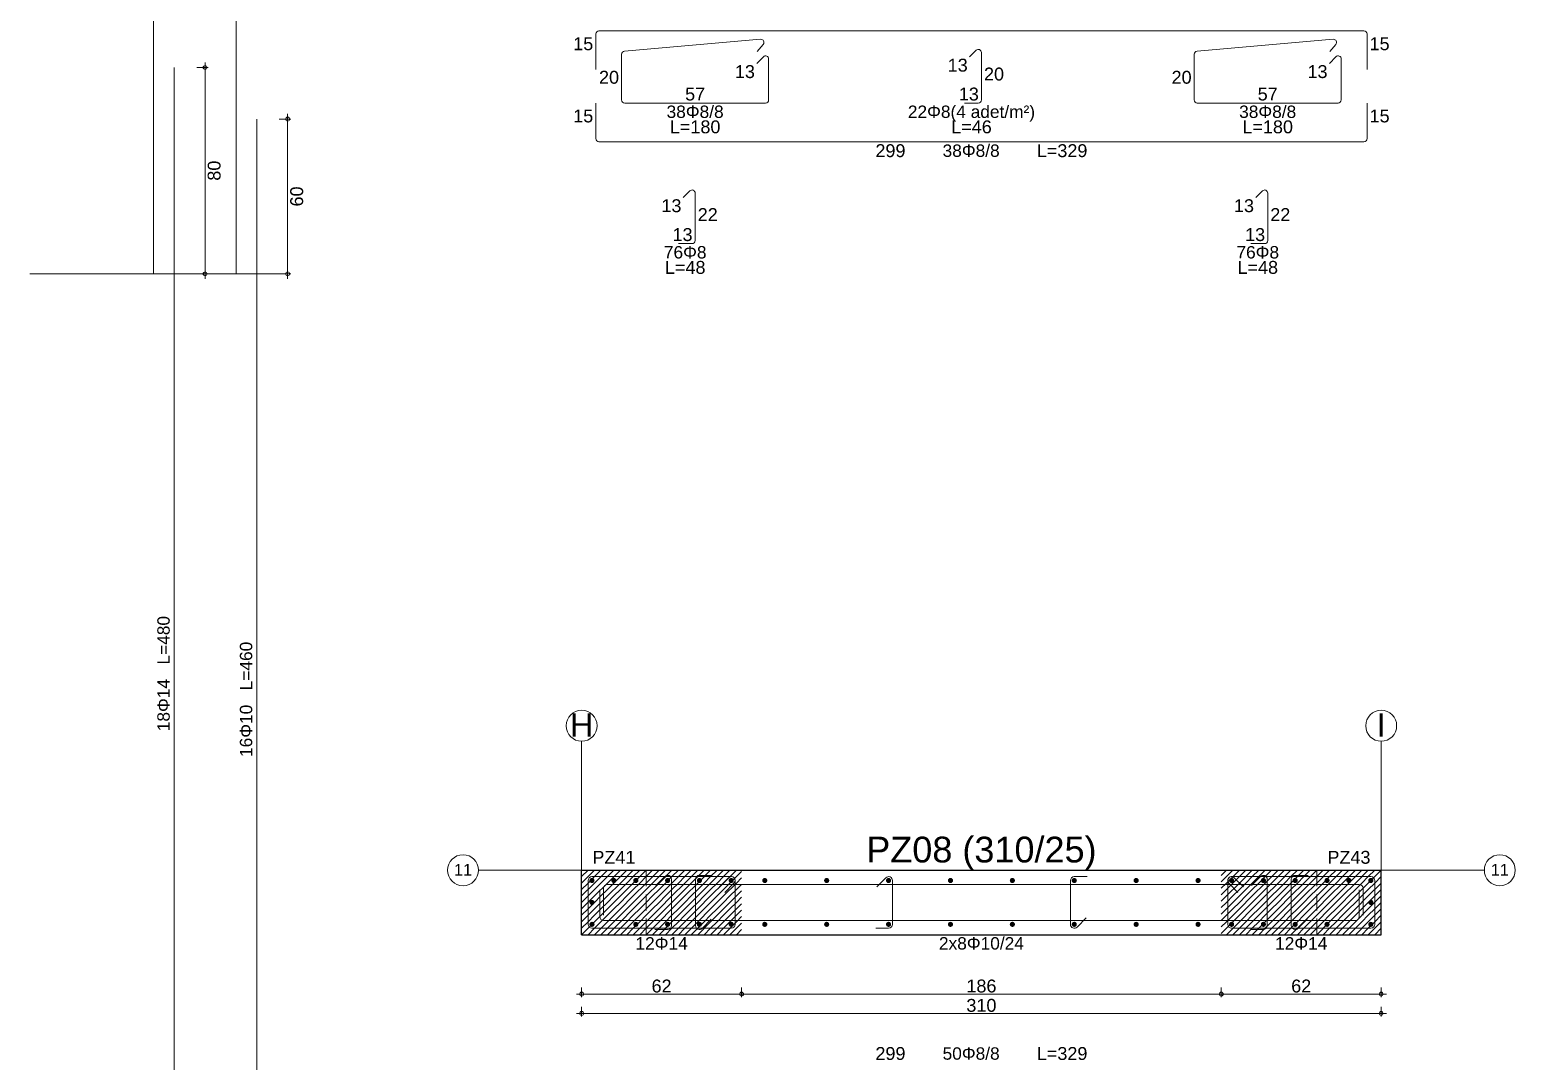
# Model space of a CAD drawing. Header units: millimetres. Extents: x 2232 to 85269, y -3593 to 5869.
# Drawn here: x 75231 to 76095, y -879 to -279 of the extents above; entities that cross this region are included whole.
import ezdxf

# ---------------------------------------------------------------- set-up
doc = ezdxf.new("R2010")
doc.units = ezdxf.units.MM
doc.linetypes.add('CENTER2', pattern=[112.5, 75, -12.5, 12.5, -12.5])
doc.linetypes.add('HIDDEN4', pattern=[9.375, 6.25, -3.125])
for name, color, linetype in [('Donatı Topl. Uzun. Yazısı', 7, 'Continuous'), ('Donatı Uz. Yazısı', 7, 'Continuous'), ('Donatı Yazısı', 7, 'Continuous'), ('Donatı Çizgisi', 7, 'Continuous'), ('Panel', 7, 'Continuous'), ('Standart', 7, 'Continuous'), ('Ölçülendirme', 7, 'Continuous')]:
    doc.layers.add(name, color=color, linetype=linetype)
doc.styles.add('arial_1_18', font='arial.ttf', dxfattribs={"height": 0.2})

# ---------------------------------------------------------------- blocks, each defined once
blk = doc.blocks.new('IDE824Entity7256')
at = {"layer": 'Donatı Çizgisi', "linetype": 'Continuous', "lineweight": 5}
h = blk.add_hatch(color=5, dxfattribs=at)
edge = h.paths.add_edge_path(flags=0)
edge.add_arc((7059.99, 710), 1, 0, 360)
h = blk.add_hatch(color=5, dxfattribs=at)
edge = h.paths.add_edge_path(flags=0)
edge.add_arc((7068.49, 710), 1, 0, 360)
h = blk.add_hatch(color=5, dxfattribs=at)
edge = h.paths.add_edge_path(flags=0)
edge.add_arc((7076.99, 710), 1, 0, 360)
h = blk.add_hatch(color=5, dxfattribs=at)
edge = h.paths.add_edge_path(flags=0)
edge.add_arc((7089.32, 710), 1, 0, 360)
h = blk.add_hatch(color=5, dxfattribs=at)
edge = h.paths.add_edge_path(flags=0)
edge.add_arc((7101.65, 710), 1, 0, 360)
h = blk.add_hatch(color=5, dxfattribs=at)
edge = h.paths.add_edge_path(flags=0)
edge.add_arc((7113.99, 710), 1, 0, 360)
h = blk.add_hatch(color=5, dxfattribs=at)
edge = h.paths.add_edge_path(flags=0)
edge.add_arc((7126.99, 710), 1, 0, 360)
h = blk.add_hatch(color=5, dxfattribs=at)
edge = h.paths.add_edge_path(flags=0)
edge.add_arc((7150.99, 710), 1, 0, 360)
h = blk.add_hatch(color=5, dxfattribs=at)
edge = h.paths.add_edge_path(flags=0)
edge.add_arc((7174.99, 710), 1, 0, 360)
h = blk.add_hatch(color=5, dxfattribs=at)
edge = h.paths.add_edge_path(flags=0)
edge.add_arc((7198.99, 710), 1, 0, 360)
h = blk.add_hatch(color=5, dxfattribs=at)
edge = h.paths.add_edge_path(flags=0)
edge.add_arc((7222.99, 710), 1, 0, 360)
h = blk.add_hatch(color=5, dxfattribs=at)
edge = h.paths.add_edge_path(flags=0)
edge.add_arc((7246.99, 710), 1, 0, 360)
h = blk.add_hatch(color=5, dxfattribs=at)
edge = h.paths.add_edge_path(flags=0)
edge.add_arc((7270.99, 710), 1, 0, 360)
h = blk.add_hatch(color=5, dxfattribs=at)
edge = h.paths.add_edge_path(flags=0)
edge.add_arc((7294.99, 710), 1, 0, 360)
h = blk.add_hatch(color=5, dxfattribs=at)
edge = h.paths.add_edge_path(flags=0)
edge.add_arc((7307.99, 710), 1, 0, 360)
h = blk.add_hatch(color=5, dxfattribs=at)
edge = h.paths.add_edge_path(flags=0)
edge.add_arc((7320.32, 710), 1, 0, 360)
h = blk.add_hatch(color=5, dxfattribs=at)
edge = h.paths.add_edge_path(flags=0)
edge.add_arc((7332.65, 710), 1, 0, 360)
h = blk.add_hatch(color=5, dxfattribs=at)
edge = h.paths.add_edge_path(flags=0)
edge.add_arc((7344.99, 710), 1, 0, 360)
h = blk.add_hatch(color=5, dxfattribs=at)
edge = h.paths.add_edge_path(flags=0)
edge.add_arc((7353.49, 710), 1, 0, 360)
h = blk.add_hatch(color=5, dxfattribs=at)
edge = h.paths.add_edge_path(flags=0)
edge.add_arc((7361.99, 710), 1, 0, 360)
h = blk.add_hatch(color=5, dxfattribs=at)
edge = h.paths.add_edge_path(flags=0)
edge.add_arc((7059.99, 701.5), 1, 0, 360)
h = blk.add_hatch(color=5, dxfattribs=at)
edge = h.paths.add_edge_path(flags=0)
edge.add_arc((7361.99, 701.5), 1, 0, 360)
h = blk.add_hatch(color=5, dxfattribs=at)
edge = h.paths.add_edge_path(flags=0)
edge.add_arc((7059.99, 693), 1, 0, 360)
h = blk.add_hatch(color=5, dxfattribs=at)
edge = h.paths.add_edge_path(flags=0)
edge.add_arc((7076.99, 693), 1, 0, 360)
h = blk.add_hatch(color=5, dxfattribs=at)
edge = h.paths.add_edge_path(flags=0)
edge.add_arc((7089.32, 693), 1, 0, 360)
h = blk.add_hatch(color=5, dxfattribs=at)
edge = h.paths.add_edge_path(flags=0)
edge.add_arc((7101.65, 693), 1, 0, 360)
h = blk.add_hatch(color=5, dxfattribs=at)
edge = h.paths.add_edge_path(flags=0)
edge.add_arc((7113.99, 693), 1, 0, 360)
h = blk.add_hatch(color=5, dxfattribs=at)
edge = h.paths.add_edge_path(flags=0)
edge.add_arc((7126.99, 693), 1, 0, 360)
h = blk.add_hatch(color=5, dxfattribs=at)
edge = h.paths.add_edge_path(flags=0)
edge.add_arc((7150.99, 693), 1, 0, 360)
h = blk.add_hatch(color=5, dxfattribs=at)
edge = h.paths.add_edge_path(flags=0)
edge.add_arc((7174.99, 693), 1, 0, 360)
h = blk.add_hatch(color=5, dxfattribs=at)
edge = h.paths.add_edge_path(flags=0)
edge.add_arc((7198.99, 693), 1, 0, 360)
h = blk.add_hatch(color=5, dxfattribs=at)
edge = h.paths.add_edge_path(flags=0)
edge.add_arc((7222.99, 693), 1, 0, 360)
h = blk.add_hatch(color=5, dxfattribs=at)
edge = h.paths.add_edge_path(flags=0)
edge.add_arc((7246.99, 693), 1, 0, 360)
h = blk.add_hatch(color=5, dxfattribs=at)
edge = h.paths.add_edge_path(flags=0)
edge.add_arc((7270.99, 693), 1, 0, 360)
h = blk.add_hatch(color=5, dxfattribs=at)
edge = h.paths.add_edge_path(flags=0)
edge.add_arc((7294.99, 693), 1, 0, 360)
h = blk.add_hatch(color=5, dxfattribs=at)
edge = h.paths.add_edge_path(flags=0)
edge.add_arc((7307.99, 693), 1, 0, 360)
h = blk.add_hatch(color=5, dxfattribs=at)
edge = h.paths.add_edge_path(flags=0)
edge.add_arc((7320.32, 693), 1, 0, 360)
h = blk.add_hatch(color=5, dxfattribs=at)
edge = h.paths.add_edge_path(flags=0)
edge.add_arc((7332.65, 693), 1, 0, 360)
h = blk.add_hatch(color=5, dxfattribs=at)
edge = h.paths.add_edge_path(flags=0)
edge.add_arc((7344.99, 693), 1, 0, 360)
h = blk.add_hatch(color=5, dxfattribs=at)
edge = h.paths.add_edge_path(flags=0)
edge.add_arc((7361.99, 693), 1, 0, 360)
at = {"layer": 'Donatı Çizgisi', "color": 5, "linetype": 'Continuous', "lineweight": 5}
for points in [[(6889.99, 945.24), (6889.99, 1325.24)], [(6921.99, 945.24), (6921.99, 1305.24)], [(6897.99, 545.24), (6897.99, 1025.24)], [(6929.99, 545.24), (6929.99, 1005.24)]]:
    blk.add_lwpolyline(points, dxfattribs=at)
at = {"layer": 'Donatı Çizgisi', "color": 1, "linetype": 'Continuous', "lineweight": 5}
for points in [[(7061.49, 1024.46), (7061.49, 1038.26)], [(7062.69, 1039.46), (7359.29, 1039.46)], [(7360.49, 1024.46), (7360.49, 1038.26)], [(7072.58, 1031.56), (7125.38, 1036.19)], [(7124.09, 1031.46), (7126.41, 1034.22)], [(7206.39, 1029.36), (7208.94, 1031.91)], [(7210.99, 1012.66), (7210.99, 1031.06)], [(7294.58, 1031.56), (7347.38, 1036.19)], [(7346.09, 1031.46), (7348.41, 1034.22)], [(7071.49, 1012.66), (7071.49, 1030.36)], [(7123.89, 1026.86), (7126.44, 1029.41)], [(7128.49, 1012.66), (7128.49, 1028.56)], [(7293.49, 1012.66), (7293.49, 1030.36)], [(7345.89, 1026.86), (7348.44, 1029.41)], [(7350.49, 1012.66), (7350.49, 1028.56)], [(7061.49, 997.66), (7061.49, 1011.46)], [(7072.69, 1011.46), (7127.29, 1011.46)], [(7204.49, 1011.46), (7209.79, 1011.46)], [(7294.69, 1011.46), (7349.29, 1011.46)], [(7360.49, 997.66), (7360.49, 1011.46)], [(7062.69, 996.46), (7359.29, 996.46)], [(7095.39, 974.86), (7097.94, 977.41)], [(7099.99, 958.16), (7099.99, 976.56)], [(7317.39, 974.86), (7319.94, 977.41)], [(7321.99, 958.16), (7321.99, 976.56)], [(7093.49, 956.96), (7098.79, 956.96)], [(7315.49, 956.96), (7320.79, 956.96)], [(7058.49, 693), (7058.49, 710)], [(7059.99, 711.5), (7113.99, 711.5)], [(7065.99, 708.5), (7357.49, 708.5)], [(7084.72, 708.03), (7088.26, 711.56)], [(7090.82, 692.5), (7090.82, 710.5)], [(7100.15, 692.5), (7100.15, 710.5)], [(7101.65, 712), (7106.65, 712)], [(7109.39, 707.53), (7112.93, 711.06)], [(7111.51, 705.4), (7115.05, 708.94)], [(7115.49, 693), (7115.49, 710)], [(7170.39, 707.53), (7173.93, 711.06)], [(7176.49, 693), (7176.49, 710)], [(7245.49, 693), (7245.49, 710)], [(7246.99, 711.5), (7251.99, 711.5)], [(7306.49, 693), (7306.49, 710)], [(7306.93, 708.94), (7310.46, 705.4)], [(7307.99, 711.5), (7361.99, 711.5)], [(7309.05, 711.06), (7312.58, 707.53)], [(7315.72, 708.03), (7319.26, 711.56)], [(7321.82, 692.5), (7321.82, 710.5)], [(7331.15, 692.5), (7331.15, 710.5)], [(7332.65, 712), (7337.65, 712)], [(7363.49, 693), (7363.49, 710)], [(7062.99, 696), (7062.99, 706.4)], [(7064.49, 696.6), (7064.49, 707)], [(7357.49, 696), (7357.49, 706.4)], [(7358.99, 696.6), (7358.99, 707)], [(7059.99, 691.5), (7113.99, 691.5)], [(7064.49, 694.5), (7355.99, 694.5)], [(7102.71, 691.44), (7106.25, 694.97)], [(7169.99, 691.5), (7174.99, 691.5)], [(7248.05, 691.94), (7251.58, 695.47)], [(7307.99, 691.5), (7361.99, 691.5)], [(7333.71, 691.44), (7337.25, 694.97)], [(7084.32, 691), (7089.32, 691)], [(7315.32, 691), (7320.32, 691)]]:
    blk.add_lwpolyline(points, dxfattribs=at)
for centre, radius, start, end in [((7062.69, 1038.26), 1.2, 90, 180), ((7359.29, 1038.26), 1.2, 0, 90), ((7072.69, 1030.36), 1.2, 95.01311, 180), ((7125.49, 1034.99), 1.2, 320.01311, 95.01311), ((7209.79, 1031.06), 1.2, 0, 135), ((7294.69, 1030.36), 1.2, 95.01311, 180), ((7347.49, 1034.99), 1.2, 320.01311, 95.01311), ((7127.29, 1028.56), 1.2, 0, 135), ((7349.29, 1028.56), 1.2, 0, 135), ((7072.69, 1012.66), 1.2, 180, 270), ((7127.29, 1012.66), 1.2, 270, 0), ((7209.79, 1012.66), 1.2, 270, 0), ((7294.69, 1012.66), 1.2, 180, 270), ((7349.29, 1012.66), 1.2, 270, 0), ((7062.69, 997.66), 1.2, 180, 270), ((7359.29, 997.66), 1.2, 270, 0), ((7098.79, 976.56), 1.2, 0, 135), ((7320.79, 976.56), 1.2, 0, 135), ((7098.79, 958.16), 1.2, 270, 0), ((7320.79, 958.16), 1.2, 270, 0), ((7059.99, 710), 1.5, 90, 180), ((7065.99, 707), 1.5, 90, 180), ((7089.32, 710.5), 1.5, 0, 135), ((7101.65, 710.5), 1.5, 90, 180), ((7113.99, 710), 1.5, 360, 135), ((7113.99, 710), 1.5, 315, 90), ((7174.99, 710), 1.5, 0, 135), ((7246.99, 710), 1.5, 90, 180), ((7307.99, 710), 1.5, 90, 225), ((7307.99, 710), 1.5, 45, 180), ((7320.32, 710.5), 1.5, 0, 135), ((7332.65, 710.5), 1.5, 90, 180), ((7357.49, 707), 1.5, 0, 90), ((7361.99, 710), 1.5, 0, 90), ((7059.99, 693), 1.5, 180, 270), ((7064.49, 696), 1.5, 180, 270), ((7089.32, 692.5), 1.5, 270, 0), ((7101.65, 692.5), 1.5, 180, 315), ((7113.99, 693), 1.5, 270, 360), ((7174.99, 693), 1.5, 270, 0), ((7246.99, 693), 1.5, 180, 315), ((7307.99, 693), 1.5, 180, 270), ((7320.32, 692.5), 1.5, 270, 0), ((7332.65, 692.5), 1.5, 180, 315), ((7355.99, 696), 1.5, 270, 0), ((7361.99, 693), 1.5, 270, 0)]:
    blk.add_arc(centre, radius, start, end, dxfattribs=at)
at = {"layer": 'Panel', "color": 1, "linetype": 'Continuous', "lineweight": 5}
blk.add_lwpolyline([(6841.99, 945.24), (6941.99, 945.24)], dxfattribs=at)
at = {"layer": 'Panel', "color": 250, "linetype": 'CENTER2', "lineweight": 5}
for points in [[(7055.99, 714), (7055.99, 764)], [(7365.99, 714), (7365.99, 764)], [(7015.99, 714), (7055.99, 714)], [(7365.99, 714), (7405.99, 714)]]:
    blk.add_lwpolyline(points, dxfattribs=at)
at = {"layer": 'Panel', "color": 251, "linetype": 'Continuous', "lineweight": -3}
for points in [[(7055.99, 709), (7060.99, 714)], [(7055.99, 711.5), (7058.49, 714)], [(7055.99, 704), (7060.99, 709)], [(7055.99, 706.5), (7058.49, 709)], [(7058.49, 709), (7060.99, 711.5)], [(7060.99, 709), (7065.99, 714)], [(7060.99, 711.5), (7063.49, 714)], [(7060.99, 704), (7065.99, 709)], [(7060.99, 706.5), (7063.49, 709)], [(7063.49, 709), (7065.99, 711.5)], [(7065.99, 709), (7070.99, 714)], [(7065.99, 711.5), (7068.49, 714)], [(7065.99, 704), (7070.99, 709)], [(7065.99, 706.5), (7068.49, 709)], [(7068.49, 709), (7070.99, 711.5)], [(7070.99, 709), (7075.99, 714)], [(7070.99, 711.5), (7073.49, 714)], [(7070.99, 704), (7075.99, 709)], [(7070.99, 706.5), (7073.49, 709)], [(7073.49, 709), (7075.99, 711.5)], [(7075.99, 709), (7080.99, 714)], [(7075.99, 711.5), (7078.49, 714)], [(7075.99, 704), (7080.99, 709)], [(7075.99, 706.5), (7078.49, 709)], [(7078.49, 709), (7080.99, 711.5)], [(7080.99, 709), (7085.99, 714)], [(7080.99, 711.5), (7083.49, 714)], [(7080.99, 704), (7085.99, 709)], [(7080.99, 706.5), (7083.49, 709)], [(7083.49, 709), (7085.99, 711.5)], [(7085.99, 709), (7090.99, 714)], [(7085.99, 711.5), (7088.49, 714)], [(7085.99, 704), (7090.99, 709)], [(7085.99, 706.5), (7088.49, 709)], [(7088.49, 709), (7090.99, 711.5)], [(7090.99, 709), (7095.99, 714)], [(7090.99, 711.5), (7093.49, 714)], [(7090.99, 704), (7095.99, 709)], [(7090.99, 706.5), (7093.49, 709)], [(7093.49, 709), (7095.99, 711.5)], [(7095.99, 709), (7100.99, 714)], [(7095.99, 711.5), (7098.49, 714)], [(7095.99, 704), (7100.99, 709)], [(7095.99, 706.5), (7098.49, 709)], [(7098.49, 709), (7100.99, 711.5)], [(7100.99, 709), (7105.99, 714)], [(7100.99, 711.5), (7103.49, 714)], [(7100.99, 704), (7105.99, 709)], [(7100.99, 706.5), (7103.49, 709)], [(7103.49, 709), (7105.99, 711.5)], [(7105.99, 709), (7110.99, 714)], [(7105.99, 711.5), (7108.49, 714)], [(7105.99, 704), (7110.99, 709)], [(7105.99, 706.5), (7108.49, 709)], [(7108.49, 709), (7110.99, 711.5)], [(7110.99, 709), (7115.99, 714)], [(7110.99, 711.5), (7113.49, 714)], [(7110.99, 704), (7115.99, 709)], [(7110.99, 706.5), (7113.49, 709)], [(7113.49, 709), (7115.99, 711.5)], [(7115.99, 711.5), (7117.99, 713.5)], [(7115.99, 709), (7117.99, 711)], [(7115.99, 706.5), (7117.99, 708.5)], [(7303.99, 712), (7305.99, 714)], [(7303.99, 709.5), (7305.99, 711.5)], [(7303.99, 707), (7305.99, 709)], [(7305.99, 709), (7310.99, 714)], [(7305.99, 711.5), (7308.49, 714)], [(7305.99, 704), (7310.99, 709)], [(7305.99, 706.5), (7308.49, 709)], [(7308.49, 709), (7310.99, 711.5)], [(7310.99, 709), (7315.99, 714)], [(7310.99, 711.5), (7313.49, 714)], [(7310.99, 704), (7315.99, 709)], [(7310.99, 706.5), (7313.49, 709)], [(7313.49, 709), (7315.99, 711.5)], [(7315.99, 709), (7320.99, 714)], [(7315.99, 711.5), (7318.49, 714)], [(7315.99, 704), (7320.99, 709)], [(7315.99, 706.5), (7318.49, 709)], [(7318.49, 709), (7320.99, 711.5)], [(7320.99, 709), (7325.99, 714)], [(7320.99, 711.5), (7323.49, 714)], [(7320.99, 704), (7325.99, 709)], [(7320.99, 706.5), (7323.49, 709)], [(7323.49, 709), (7325.99, 711.5)], [(7325.99, 709), (7330.99, 714)], [(7325.99, 711.5), (7328.49, 714)], [(7325.99, 704), (7330.99, 709)], [(7325.99, 706.5), (7328.49, 709)], [(7328.49, 709), (7330.99, 711.5)], [(7330.99, 709), (7335.99, 714)], [(7330.99, 711.5), (7333.49, 714)], [(7330.99, 704), (7335.99, 709)], [(7330.99, 706.5), (7333.49, 709)], [(7333.49, 709), (7335.99, 711.5)], [(7335.99, 709), (7340.99, 714)], [(7335.99, 711.5), (7338.49, 714)], [(7335.99, 704), (7340.99, 709)], [(7335.99, 706.5), (7338.49, 709)], [(7338.49, 709), (7340.99, 711.5)], [(7340.99, 709), (7345.99, 714)], [(7340.99, 711.5), (7343.49, 714)], [(7340.99, 704), (7345.99, 709)], [(7340.99, 706.5), (7343.49, 709)], [(7343.49, 709), (7345.99, 711.5)], [(7345.99, 709), (7350.99, 714)], [(7345.99, 711.5), (7348.49, 714)], [(7345.99, 704), (7350.99, 709)], [(7345.99, 706.5), (7348.49, 709)], [(7348.49, 709), (7350.99, 711.5)], [(7350.99, 709), (7355.99, 714)], [(7350.99, 711.5), (7353.49, 714)], [(7350.99, 704), (7355.99, 709)], [(7350.99, 706.5), (7353.49, 709)], [(7353.49, 709), (7355.99, 711.5)], [(7355.99, 709), (7360.99, 714)], [(7355.99, 711.5), (7358.49, 714)], [(7355.99, 704), (7360.99, 709)], [(7355.99, 706.5), (7358.49, 709)], [(7358.49, 709), (7360.99, 711.5)], [(7360.99, 709), (7365.99, 714)], [(7360.99, 711.5), (7363.49, 714)], [(7360.99, 704), (7365.99, 709)], [(7360.99, 706.5), (7363.49, 709)], [(7363.49, 709), (7365.99, 711.5)], [(7055.99, 699), (7060.99, 704)], [(7055.99, 701.5), (7058.49, 704)], [(7058.49, 704), (7060.99, 706.5)], [(7060.99, 699), (7065.99, 704)], [(7060.99, 701.5), (7063.49, 704)], [(7063.49, 704), (7065.99, 706.5)], [(7065.99, 699), (7070.99, 704)], [(7065.99, 701.5), (7068.49, 704)], [(7068.49, 704), (7070.99, 706.5)], [(7070.99, 699), (7075.99, 704)], [(7070.99, 701.5), (7073.49, 704)], [(7073.49, 704), (7075.99, 706.5)], [(7075.99, 699), (7080.99, 704)], [(7075.99, 701.5), (7078.49, 704)], [(7078.49, 704), (7080.99, 706.5)], [(7080.99, 699), (7085.99, 704)], [(7080.99, 701.5), (7083.49, 704)], [(7083.49, 704), (7085.99, 706.5)], [(7085.99, 699), (7090.99, 704)], [(7085.99, 701.5), (7088.49, 704)], [(7088.49, 704), (7090.99, 706.5)], [(7090.99, 699), (7095.99, 704)], [(7090.99, 701.5), (7093.49, 704)], [(7093.49, 704), (7095.99, 706.5)], [(7095.99, 699), (7100.99, 704)], [(7095.99, 701.5), (7098.49, 704)], [(7098.49, 704), (7100.99, 706.5)], [(7100.99, 699), (7105.99, 704)], [(7100.99, 701.5), (7103.49, 704)], [(7103.49, 704), (7105.99, 706.5)], [(7105.99, 699), (7110.99, 704)], [(7105.99, 701.5), (7108.49, 704)], [(7108.49, 704), (7110.99, 706.5)], [(7110.99, 699), (7115.99, 704)], [(7110.99, 701.5), (7113.49, 704)], [(7113.49, 704), (7115.99, 706.5)], [(7115.99, 704), (7117.99, 706)], [(7115.99, 701.5), (7117.99, 703.5)], [(7303.99, 704.5), (7305.99, 706.5)], [(7303.99, 702), (7305.99, 704)], [(7305.99, 699), (7310.99, 704)], [(7305.99, 701.5), (7308.49, 704)], [(7308.49, 704), (7310.99, 706.5)], [(7310.99, 699), (7315.99, 704)], [(7310.99, 701.5), (7313.49, 704)], [(7313.49, 704), (7315.99, 706.5)], [(7315.99, 699), (7320.99, 704)], [(7315.99, 701.5), (7318.49, 704)], [(7318.49, 704), (7320.99, 706.5)], [(7320.99, 699), (7325.99, 704)], [(7320.99, 701.5), (7323.49, 704)], [(7323.49, 704), (7325.99, 706.5)], [(7325.99, 699), (7330.99, 704)], [(7325.99, 701.5), (7328.49, 704)], [(7328.49, 704), (7330.99, 706.5)], [(7330.99, 699), (7335.99, 704)], [(7330.99, 701.5), (7333.49, 704)], [(7333.49, 704), (7335.99, 706.5)], [(7335.99, 699), (7340.99, 704)], [(7335.99, 701.5), (7338.49, 704)], [(7338.49, 704), (7340.99, 706.5)], [(7340.99, 699), (7345.99, 704)], [(7340.99, 701.5), (7343.49, 704)], [(7343.49, 704), (7345.99, 706.5)], [(7345.99, 699), (7350.99, 704)], [(7345.99, 701.5), (7348.49, 704)], [(7348.49, 704), (7350.99, 706.5)], [(7350.99, 699), (7355.99, 704)], [(7350.99, 701.5), (7353.49, 704)], [(7353.49, 704), (7355.99, 706.5)], [(7355.99, 699), (7360.99, 704)], [(7355.99, 701.5), (7358.49, 704)], [(7358.49, 704), (7360.99, 706.5)], [(7360.99, 699), (7365.99, 704)], [(7360.99, 701.5), (7363.49, 704)], [(7363.49, 704), (7365.99, 706.5)], [(7055.99, 694), (7060.99, 699)], [(7055.99, 696.5), (7058.49, 699)], [(7058.49, 699), (7060.99, 701.5)], [(7060.99, 694), (7065.99, 699)], [(7060.99, 696.5), (7063.49, 699)], [(7063.49, 699), (7065.99, 701.5)], [(7065.99, 694), (7070.99, 699)], [(7065.99, 696.5), (7068.49, 699)], [(7068.49, 699), (7070.99, 701.5)], [(7070.99, 694), (7075.99, 699)], [(7070.99, 696.5), (7073.49, 699)], [(7073.49, 699), (7075.99, 701.5)], [(7075.99, 694), (7080.99, 699)], [(7075.99, 696.5), (7078.49, 699)], [(7078.49, 699), (7080.99, 701.5)], [(7080.99, 694), (7085.99, 699)], [(7080.99, 696.5), (7083.49, 699)], [(7083.49, 699), (7085.99, 701.5)], [(7085.99, 694), (7090.99, 699)], [(7085.99, 696.5), (7088.49, 699)], [(7088.49, 699), (7090.99, 701.5)], [(7090.99, 694), (7095.99, 699)], [(7090.99, 696.5), (7093.49, 699)], [(7093.49, 699), (7095.99, 701.5)], [(7095.99, 694), (7100.99, 699)], [(7095.99, 696.5), (7098.49, 699)], [(7098.49, 699), (7100.99, 701.5)], [(7100.99, 694), (7105.99, 699)], [(7100.99, 696.5), (7103.49, 699)], [(7103.49, 699), (7105.99, 701.5)], [(7105.99, 694), (7110.99, 699)], [(7105.99, 696.5), (7108.49, 699)], [(7108.49, 699), (7110.99, 701.5)], [(7110.99, 694), (7115.99, 699)], [(7110.99, 696.5), (7113.49, 699)], [(7113.49, 699), (7115.99, 701.5)], [(7115.99, 699), (7117.99, 701)], [(7115.99, 696.5), (7117.99, 698.5)], [(7303.99, 699.5), (7305.99, 701.5)], [(7303.99, 697), (7305.99, 699)], [(7305.99, 694), (7310.99, 699)], [(7305.99, 696.5), (7308.49, 699)], [(7308.49, 699), (7310.99, 701.5)], [(7310.99, 694), (7315.99, 699)], [(7310.99, 696.5), (7313.49, 699)], [(7313.49, 699), (7315.99, 701.5)], [(7315.99, 694), (7320.99, 699)], [(7315.99, 696.5), (7318.49, 699)], [(7318.49, 699), (7320.99, 701.5)], [(7320.99, 694), (7325.99, 699)], [(7320.99, 696.5), (7323.49, 699)], [(7323.49, 699), (7325.99, 701.5)], [(7325.99, 694), (7330.99, 699)], [(7325.99, 696.5), (7328.49, 699)], [(7328.49, 699), (7330.99, 701.5)], [(7330.99, 694), (7335.99, 699)], [(7330.99, 696.5), (7333.49, 699)], [(7333.49, 699), (7335.99, 701.5)], [(7335.99, 694), (7340.99, 699)], [(7335.99, 696.5), (7338.49, 699)], [(7338.49, 699), (7340.99, 701.5)], [(7340.99, 694), (7345.99, 699)], [(7340.99, 696.5), (7343.49, 699)], [(7343.49, 699), (7345.99, 701.5)], [(7345.99, 694), (7350.99, 699)], [(7345.99, 696.5), (7348.49, 699)], [(7348.49, 699), (7350.99, 701.5)], [(7350.99, 694), (7355.99, 699)], [(7350.99, 696.5), (7353.49, 699)], [(7353.49, 699), (7355.99, 701.5)], [(7355.99, 694), (7360.99, 699)], [(7355.99, 696.5), (7358.49, 699)], [(7358.49, 699), (7360.99, 701.5)], [(7360.99, 694), (7365.99, 699)], [(7360.99, 696.5), (7363.49, 699)], [(7363.49, 699), (7365.99, 701.5)], [(7055.99, 689), (7060.99, 694)], [(7055.99, 691.5), (7058.49, 694)], [(7058.49, 694), (7060.99, 696.5)], [(7058.49, 689), (7060.99, 691.5)], [(7060.99, 689), (7065.99, 694)], [(7060.99, 691.5), (7063.49, 694)], [(7063.49, 694), (7065.99, 696.5)], [(7063.49, 689), (7065.99, 691.5)], [(7065.99, 689), (7070.99, 694)], [(7065.99, 691.5), (7068.49, 694)], [(7068.49, 694), (7070.99, 696.5)], [(7068.49, 689), (7070.99, 691.5)], [(7070.99, 689), (7075.99, 694)], [(7070.99, 691.5), (7073.49, 694)], [(7073.49, 694), (7075.99, 696.5)], [(7073.49, 689), (7075.99, 691.5)], [(7075.99, 689), (7080.99, 694)], [(7075.99, 691.5), (7078.49, 694)], [(7078.49, 694), (7080.99, 696.5)], [(7078.49, 689), (7080.99, 691.5)], [(7080.99, 689), (7085.99, 694)], [(7080.99, 691.5), (7083.49, 694)], [(7083.49, 694), (7085.99, 696.5)], [(7083.49, 689), (7085.99, 691.5)], [(7085.99, 689), (7090.99, 694)], [(7085.99, 691.5), (7088.49, 694)], [(7088.49, 694), (7090.99, 696.5)], [(7088.49, 689), (7090.99, 691.5)], [(7090.99, 689), (7095.99, 694)], [(7090.99, 691.5), (7093.49, 694)], [(7093.49, 694), (7095.99, 696.5)], [(7093.49, 689), (7095.99, 691.5)], [(7095.99, 689), (7100.99, 694)], [(7095.99, 691.5), (7098.49, 694)], [(7098.49, 694), (7100.99, 696.5)], [(7098.49, 689), (7100.99, 691.5)], [(7100.99, 689), (7105.99, 694)], [(7100.99, 691.5), (7103.49, 694)], [(7103.49, 694), (7105.99, 696.5)], [(7103.49, 689), (7105.99, 691.5)], [(7105.99, 689), (7110.99, 694)], [(7105.99, 691.5), (7108.49, 694)], [(7108.49, 694), (7110.99, 696.5)], [(7108.49, 689), (7110.99, 691.5)], [(7110.99, 689), (7115.99, 694)], [(7110.99, 691.5), (7113.49, 694)], [(7113.49, 694), (7115.99, 696.5)], [(7113.49, 689), (7115.99, 691.5)], [(7115.99, 694), (7117.99, 696)], [(7115.99, 691.5), (7117.99, 693.5)], [(7303.99, 694.5), (7305.99, 696.5)], [(7303.99, 692), (7305.99, 694)], [(7303.99, 689.5), (7305.99, 691.5)], [(7305.99, 689), (7310.99, 694)], [(7305.99, 691.5), (7308.49, 694)], [(7308.49, 694), (7310.99, 696.5)], [(7308.49, 689), (7310.99, 691.5)], [(7310.99, 689), (7315.99, 694)], [(7310.99, 691.5), (7313.49, 694)], [(7313.49, 694), (7315.99, 696.5)], [(7313.49, 689), (7315.99, 691.5)], [(7315.99, 689), (7320.99, 694)], [(7315.99, 691.5), (7318.49, 694)], [(7318.49, 694), (7320.99, 696.5)], [(7318.49, 689), (7320.99, 691.5)], [(7320.99, 689), (7325.99, 694)], [(7320.99, 691.5), (7323.49, 694)], [(7323.49, 694), (7325.99, 696.5)], [(7323.49, 689), (7325.99, 691.5)], [(7325.99, 689), (7330.99, 694)], [(7325.99, 691.5), (7328.49, 694)], [(7328.49, 694), (7330.99, 696.5)], [(7328.49, 689), (7330.99, 691.5)], [(7330.99, 689), (7335.99, 694)], [(7330.99, 691.5), (7333.49, 694)], [(7333.49, 694), (7335.99, 696.5)], [(7333.49, 689), (7335.99, 691.5)], [(7335.99, 689), (7340.99, 694)], [(7335.99, 691.5), (7338.49, 694)], [(7338.49, 694), (7340.99, 696.5)], [(7338.49, 689), (7340.99, 691.5)], [(7340.99, 689), (7345.99, 694)], [(7340.99, 691.5), (7343.49, 694)], [(7343.49, 694), (7345.99, 696.5)], [(7343.49, 689), (7345.99, 691.5)], [(7345.99, 689), (7350.99, 694)], [(7345.99, 691.5), (7348.49, 694)], [(7348.49, 694), (7350.99, 696.5)], [(7348.49, 689), (7350.99, 691.5)], [(7350.99, 689), (7355.99, 694)], [(7350.99, 691.5), (7353.49, 694)], [(7353.49, 694), (7355.99, 696.5)], [(7353.49, 689), (7355.99, 691.5)], [(7355.99, 689), (7360.99, 694)], [(7355.99, 691.5), (7358.49, 694)], [(7358.49, 694), (7360.99, 696.5)], [(7358.49, 689), (7360.99, 691.5)], [(7360.99, 689), (7365.99, 694)], [(7360.99, 691.5), (7363.49, 694)], [(7363.49, 694), (7365.99, 696.5)], [(7363.49, 689), (7365.99, 691.5)], [(7115.99, 689), (7117.99, 691)]]:
    blk.add_lwpolyline(points, dxfattribs=at)
at = {"layer": 'Panel', "color": 33, "linetype": 'Continuous', "lineweight": -3}
for points in [[(7055.99, 714), (7365.99, 714)], [(7055.99, 689), (7055.99, 714)], [(7365.99, 689), (7365.99, 714)], [(7055.99, 689), (7365.99, 689)]]:
    blk.add_lwpolyline(points, dxfattribs=at)
at = {"layer": 'Panel', "color": 5, "linetype": 'HIDDEN4', "lineweight": 5}
for points in [[(7080.99, 689), (7080.99, 714)], [(7340.99, 689), (7340.99, 714)]]:
    blk.add_lwpolyline(points, dxfattribs=at)
at = {"layer": 'Panel', "color": 30, "linetype": 'Continuous', "lineweight": 5}
for centre in [(7055.99, 770), (7365.99, 770), (7009.99, 714), (7411.99, 714)]:
    blk.add_circle(centre, 6, dxfattribs=at)
at = {"layer": 'Ölçülendirme', "color": 1, "linetype": 'Continuous', "lineweight": 5}
for points in [[(6909.99, 943.24), (6909.99, 1027.24)], [(6906.74, 1025.24), (6911.24, 1025.24)], [(6938.74, 1005.24), (6943.24, 1005.24)], [(6941.99, 943.24), (6941.99, 1007.24)], [(6906.74, 945.24), (6911.24, 945.24)], [(6938.74, 945.24), (6943.24, 945.24)]]:
    blk.add_lwpolyline(points, dxfattribs=at)
at = {"layer": 'Ölçülendirme', "color": 5, "linetype": 'Continuous', "lineweight": 5}
for points in [[(7055.99, 664.71), (7055.99, 668.46)], [(7117.99, 664.71), (7117.99, 668.46)], [(7303.99, 664.71), (7303.99, 668.46)], [(7365.99, 664.71), (7365.99, 668.46)], [(7053.99, 665.96), (7367.99, 665.96)], [(7053.99, 658.46), (7367.99, 658.46)], [(7055.99, 657.21), (7055.99, 660.96)], [(7365.99, 657.21), (7365.99, 660.96)]]:
    blk.add_lwpolyline(points, dxfattribs=at)
at = {"layer": 'Ölçülendirme', "color": 1, "linetype": 'Continuous', "lineweight": 5}
for centre in [(6909.99, 1025.24), (6941.99, 1005.24), (6909.99, 945.24), (6941.99, 945.24)]:
    blk.add_circle(centre, 0.75, dxfattribs=at)
at = {"layer": 'Ölçülendirme', "color": 5, "linetype": 'Continuous', "lineweight": 5}
for centre in [(7055.99, 665.96), (7117.99, 665.96), (7303.99, 665.96), (7365.99, 665.96), (7055.99, 658.46), (7365.99, 658.46)]:
    blk.add_circle(centre, 0.75, dxfattribs=at)
at = {"layer": 'Donatı Topl. Uzun. Yazısı', "color": 5, "linetype": 'Continuous', "lineweight": 5, "style": 'arial_1_18'}
for s, p in [('L=180', (7090.18, 999.74)), ('L=46', (7199.27, 999.74)), ('L=180', (7312.18, 999.74)), ('L=329', (7232.47, 990.5)), ('L=48', (7088.27, 945.24)), ('L=48', (7310.27, 945.24)), ('L=329', (7232.47, 640.42))]:
    blk.add_text(s, height=5, dxfattribs=at).set_placement(p)
at = {"layer": 'Donatı Uz. Yazısı', "color": 5, "linetype": 'Continuous', "lineweight": 5, "style": 'arial_1_18'}
for s, p in [('15', (7052.72, 1031.96)), ('13', (7115.41, 1021.16)), ('13', (7197.91, 1023.66)), ('20', (7211.99, 1020.21)), ('13', (7337.41, 1021.16)), ('20', (7062.72, 1018.96)), ('20', (7284.72, 1018.96)), ('57', (7096.1, 1012.46)), ('13', (7202.22, 1012.46)), ('57', (7318.1, 1012.46)), ('15', (7361.49, 1003.96)), ('299', (7169.89, 990.5)), ('13', (7086.91, 969.16)), ('13', (7308.91, 969.16)), ('22', (7100.99, 965.71)), ('22', (7322.99, 965.71)), ('13', (7091.22, 957.96)), ('13', (7313.22, 957.96)), ('299', (7169.89, 640.42))]:
    blk.add_text(s, height=5, dxfattribs=at).set_placement(p)
for p in [(7361.49, 1031.96), (7052.72, 1003.96)]:
    blk.add_text('15', height=5, rotation=360, dxfattribs=at).set_placement(p)
at = {"layer": 'Donatı Yazısı', "color": 5, "linetype": 'Continuous', "lineweight": 5, "style": 'arial_1_18'}
for s, p in [('38Φ8/8', (7088.92, 1005.7)), ('22Φ8(4 adet/m²)', (7182.47, 1005.7)), ('38Φ8/8', (7310.92, 1005.7)), ('38Φ8/8', (7195.94, 990.6)), ('76Φ8', (7087.87, 951.2)), ('76Φ8', (7309.87, 951.2)), ('12Φ14', (7076.86, 683.24)), ('2x8Φ10/24', (7194.52, 683.24)), ('12Φ14', (7324.86, 683.24)), ('50Φ8/8', (7195.94, 640.52))]:
    blk.add_text(s, height=4.8, dxfattribs=at).set_placement(p)
for s, p in [('18Φ14   L=480', (6896.26, 767.89)), ('16Φ10   L=460', (6928.26, 757.9))]:
    blk.add_text(s, height=4.8, rotation=90, dxfattribs=at).set_placement(p)
at = {"layer": 'Panel', "color": 1, "linetype": 'Continuous', "lineweight": 5, "style": 'arial_1_18'}
for s, height, p in [('H', 9, (7051.45, 765.81)), ('I', 9, (7364.24, 765.81)), ('PZ08 (310/25)', 10, (7166.34, 717)), ('11', 4.5, (7006.49, 711.91)), ('11', 4.5, (7408.49, 711.91))]:
    blk.add_text(s, height=height, dxfattribs=at).set_placement(p)
at = {"layer": 'Panel', "color": 5, "linetype": 'Continuous', "lineweight": 5, "style": 'arial_1_18'}
for s, p in [('PZ41', (7060.14, 716.5)), ('PZ43', (7345.14, 716.5))]:
    blk.add_text(s, height=5, dxfattribs=at).set_placement(p)
at = {"layer": 'Ölçülendirme', "color": 1, "linetype": 'Continuous', "lineweight": 5, "style": 'arial_1_18'}
for s, p in [('80', (6915.99, 981.36)), ('60', (6947.99, 971.36))]:
    blk.add_text(s, height=5, rotation=90, dxfattribs=at).set_placement(p)
at = {"layer": 'Ölçülendirme', "color": 5, "linetype": 'Continuous', "lineweight": 5, "style": 'arial_1_18'}
for s, p in [('62', (7083.1, 666.59)), ('186', (7205.16, 666.59)), ('62', (7331.1, 666.59)), ('310', (7205.16, 659.09))]:
    blk.add_text(s, height=5, dxfattribs=at).set_placement(p)

msp = doc.modelspace()

# ---------------------------------------------------------------- block references
at = {"layer": 'Standart', "xscale": 1.5, "yscale": 1.5, "zscale": 1.5}
msp.add_blockref('IDE824Entity7256', (64967.98, -1838.7), dxfattribs=at)

doc.saveas('drawing.dxf')
